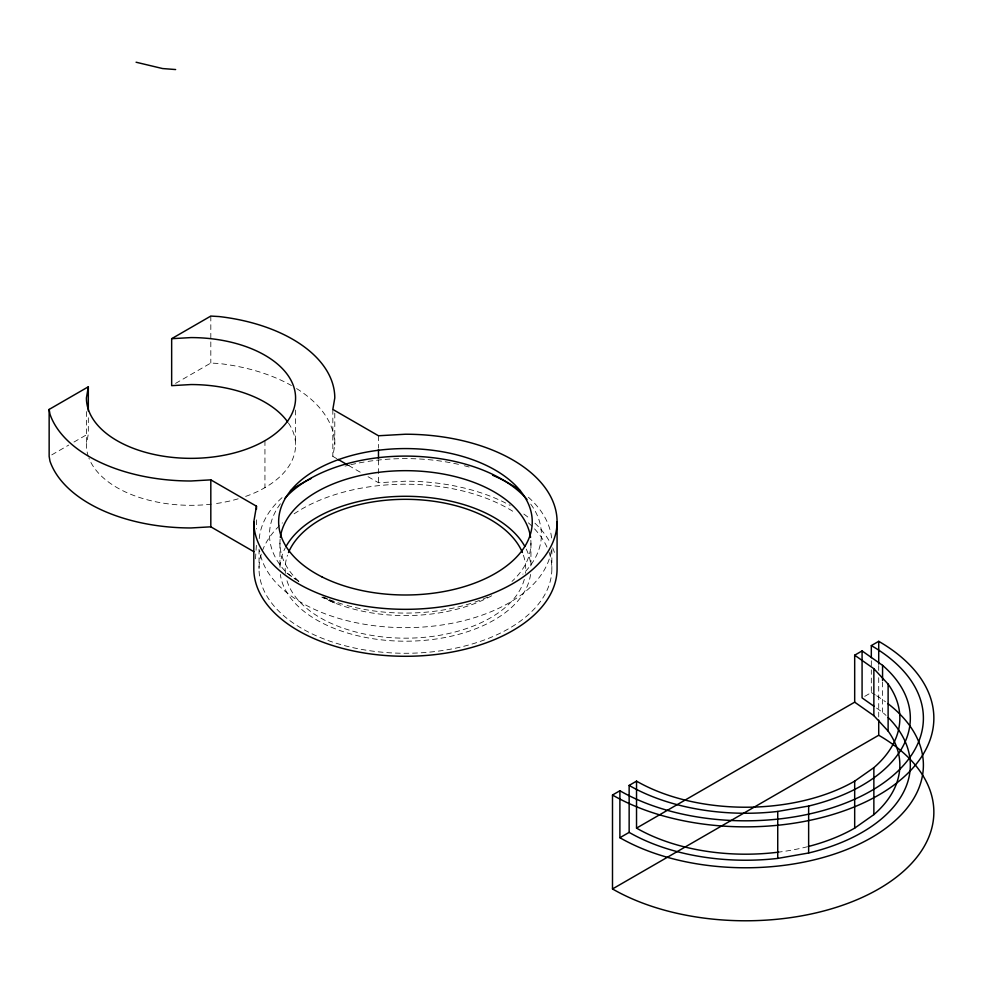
<?xml version="1.0" encoding="UTF-8"?>
<svg xmlns="http://www.w3.org/2000/svg" width="983" height="983" viewBox="0 0 983 983"><rect width="100%" height="100%" fill="white"/><g stroke="black" fill="none" stroke-linecap="round" stroke-linejoin="round"><path stroke-width="0.74" stroke-dasharray="4.92 3.69" d="M88.421 456.714A104.579 60.381 0 0 1 86.418 444.93L88.323 433.761L88.323 415.588M255.494 558.836L256.465 544.091M336.751 458.643L332.832 456.382L334.785 444.93L334.785 413.118M51.767 454.871L68.736 445.078M73.958 442.055L88.323 433.761M175.564 383.395L210.817 363.046L219.049 363.513A143.801 83.014 0 0 1 291.423 385.52M864.721 696.369L871.319 692.56L871.319 669.828M368.047 476.706L378.48 482.727L405.438 481.191A151.64 87.548 0 0 1 510.177 505.434M322.866 597L335.719 603.378L329.047 599.839M323.702 597.025L327.708 599.139M348.486 465.414L361.523 472.946M876.541 708.067L882.562 712.306A164.714 95.093 0 0 1 886.039 715.44M280.388 503.8A135.949 78.493 0 0 0 287.011 573.138L300.626 582.87M287.011 573.138L295.232 579.11M882.562 682.005L882.562 712.306M878.716 665.565L878.716 671.622M878.716 677.68L878.716 717.074M871.319 660.748L871.319 668.317M551.856 549.153L551.856 568.739M530.943 543.132L530.943 565.729M378.48 435.764L378.48 447.892M378.48 460.007L378.48 482.727M332.832 409.419L332.832 456.382M295.576 410.083L295.576 444.93M279.946 543.132L279.946 567.24M264.943 440.667L264.943 487.629M259.033 549.153L259.033 568.739M256.465 519.847L256.465 528.94M210.817 316.071L210.817 363.046M86.418 411.607L86.418 444.93M523.841 514.048A151.64 87.548 0 0 1 530.488 519.221M534.949 523.202A151.64 87.548 0 0 1 550.222 542.702M552.679 547.801A151.64 87.548 0 0 1 555.444 555.886M288.461 423.046A104.579 60.381 0 0 1 245.111 496.599M238.181 498.811A104.579 60.381 0 0 1 212.93 503.972M211.394 504.156A104.579 60.381 0 0 1 88.888 457.992M296.571 388.568A143.801 83.014 0 0 1 334.785 444.93M549.042 552.249A146.406 84.526 0 0 1 405.438 653.277A146.406 84.526 0 0 1 261.847 552.249M262.326 550.91A146.406 84.526 0 0 1 282.502 522.845M294.114 513.839A146.406 84.526 0 0 1 515.51 513.003M528.387 522.845A146.406 84.526 0 0 1 547.47 548.219M530.55 574.428A125.492 72.459 0 0 1 405.438 641.199A125.492 72.459 0 0 1 280.339 574.428M279.971 567.326A125.492 72.459 0 0 1 285.353 547.715M526.224 549.079A125.492 72.459 0 0 1 530.845 565.913M523.398 555.198A120.27 69.437 0 0 1 525.45 573.286M524.308 579.319A120.27 69.437 0 0 1 405.438 638.176A120.27 69.437 0 0 1 286.581 579.319M285.439 573.286A120.27 69.437 0 0 1 287.491 555.198M530.734 504.119A135.949 78.493 0 0 1 522.833 574.183M487.556 597.148A135.949 78.493 0 0 1 472.209 602.96M470.845 603.402A135.949 78.493 0 0 1 344.062 604.631M342.588 604.189A135.949 78.493 0 0 1 329.674 599.753M530.845 540.294A125.492 72.459 0 0 1 512.008 581.395M491.672 595.772A125.492 72.459 0 0 1 321.81 597.148M298.881 581.395A125.492 72.459 0 0 1 280.167 538.868M551.279 550.664A146.406 84.526 0 0 1 405.438 627.658A146.406 84.526 0 0 1 259.61 550.664M259.242 538.61A146.406 84.526 0 0 1 283.706 496.169M345.033 466.126A146.406 84.526 0 0 1 349.42 465.033M350.808 464.701A146.406 84.526 0 0 1 366.585 461.629M368.047 461.408A146.406 84.526 0 0 1 461.469 465.033M464.394 465.758A146.406 84.526 0 0 1 470.193 467.318M528.387 497.226A146.406 84.526 0 0 1 551.647 538.61M871.319 692.56A177.788 102.637 0 0 1 875.349 694.956M876.664 695.78A177.788 102.637 0 0 1 885.474 701.776M807.559 846.695A154.257 89.06 0 0 1 778.647 852.126"/><path stroke-width="1.47" d="M253.847 551.672L210.817 526.827L190.997 527.957A143.801 83.014 0 0 1 49.961 461.125L49.15 456.382L49.15 409.419L88.323 386.798L86.418 397.968A104.579 60.381 0 0 0 190.997 458.348A104.579 60.381 0 0 0 295.576 397.968A104.579 60.381 0 0 0 190.997 337.587L171.656 338.693L171.656 385.655L190.997 384.55A104.579 60.381 0 0 1 287.614 421.83M171.656 338.693L210.817 316.071L219.049 316.551A143.801 83.014 0 0 1 334.785 397.968L332.832 409.419L378.48 435.764L405.438 434.228A151.64 87.548 0 0 1 557.078 521.776L557.078 568.739A151.64 87.548 0 0 1 405.438 656.288A151.64 87.548 0 0 1 253.811 568.739L253.811 521.776L256.465 506.208L210.817 479.864L190.997 480.994A143.801 83.014 0 0 1 49.961 414.162L49.15 409.419M878.716 664.053L878.716 641.321L871.319 645.598A177.788 102.637 0 0 1 871.319 790.75A177.788 102.637 0 0 1 619.892 790.75L619.892 837.713L629.145 832.38L629.145 785.417L636.529 781.141A154.257 89.06 0 0 0 854.682 781.141L873.862 767.649A154.257 89.06 0 0 0 888.116 684.094L873.862 668.698L854.682 655.194L862.079 650.93L882.562 665.344L882.562 680.494M809.009 846.326A154.257 89.06 0 0 0 854.682 828.116L873.862 814.612A154.257 89.06 0 0 0 888.116 731.057L888.116 684.094M878.716 720.097L878.716 735.247A188.244 108.683 0 0 1 878.716 888.951A188.244 108.683 0 0 1 612.495 888.951L612.495 795.026L619.892 790.75M636.529 781.141L636.529 828.116L854.682 702.169L854.682 655.194M612.495 888.951L878.716 735.247M629.145 785.417A164.714 95.093 0 0 0 777.737 811.442L808.64 806.035A164.714 95.093 0 0 0 882.562 665.344M629.145 832.38A164.714 95.093 0 0 0 777.737 858.405L808.64 852.998A164.714 95.093 0 0 0 888.239 717.578M175.638 69.547L162.576 68.552L136.084 62.224M338.054 459.393L347.183 464.664M874.12 706.372L862.079 697.893L862.079 650.93M854.682 702.169L873.862 715.661L888.116 731.057M873.862 668.698L873.862 715.661M873.862 767.649L873.862 814.612M871.319 645.598L871.319 657.713M854.682 781.141L854.682 828.116M808.64 806.035L808.64 852.998M777.737 811.442L777.737 858.405M378.48 449.403L378.48 458.496M256.465 506.208L256.465 509.243M210.817 479.864L210.817 526.827M88.323 386.798L88.323 411.041M557.078 521.776A151.64 87.548 0 0 1 405.438 609.325A151.64 87.548 0 0 1 253.811 521.776M286.09 546.351A125.492 72.459 0 0 1 405.438 496.292A125.492 72.459 0 0 1 524.799 546.351M288.498 552.544A120.27 69.437 0 0 1 405.438 499.315A120.27 69.437 0 0 1 522.391 552.544M285.07 498.111A135.949 78.493 0 0 1 406.741 456.1A135.949 78.493 0 0 1 526.999 499.438M280.339 537.443A125.492 72.459 0 0 1 405.438 470.673A125.492 72.459 0 0 1 530.55 537.443M290.464 490.8A146.406 84.526 0 0 1 311.181 478.451M492.643 475.231A146.406 84.526 0 0 1 520.425 490.8M878.716 641.321A188.244 108.683 0 0 1 878.716 795.026A188.244 108.683 0 0 1 612.495 795.026M778.647 852.126A154.257 89.06 0 0 1 636.529 828.116M887.833 703.558A177.788 102.637 0 0 1 862.091 842.677A177.788 102.637 0 0 1 619.892 837.713M321.834 576.824A126.807 73.209 0 0 0 529.812 536.067A126.807 73.209 0 0 0 364.681 452.463A126.807 73.209 0 0 0 321.834 576.824"/></g></svg>
